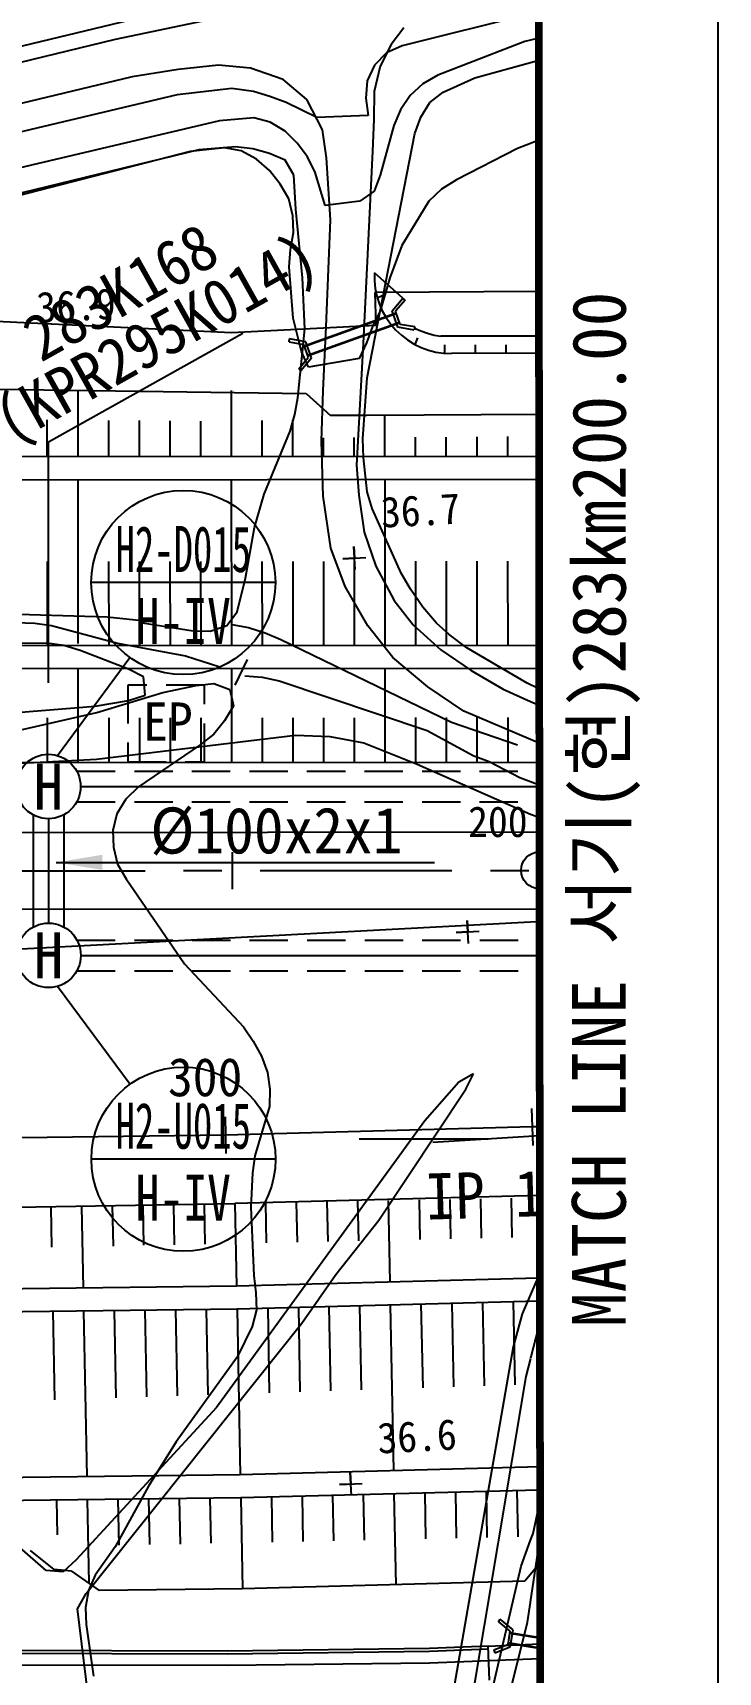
# Model space of a CAD drawing. Header units: millimetres. Extents: x 13158 to 13954, y 1103 to 1807.
# Drawn here: x 13909.2 to 13953.9, y 1423.8 to 1530.6 of the extents above; entities that cross this region are included whole.
import ezdxf
from ezdxf.enums import TextEntityAlignment as Align
from ezdxf.xclip import XClip

# ---------------------------------------------------------------- set-up
doc = ezdxf.new("R2010")
doc.units = ezdxf.units.MM
doc.header["$LTSCALE"] = 10
doc.header["$MEASUREMENT"] = 0
doc.header["$XCLIPFRAME"] = 2
for name, pattern in [('A-CENTR01', [2, 1.25, -0.25, 0.25, -0.25]), ('CENTER', [2, 1.25, -0.25, 0.25, -0.25]), ('DASHED2', [0.375, 0.25, -0.125]), ('HIDDEN', [0.375, 0.25, -0.125])]:
    doc.linetypes.add(name, pattern=pattern)
for name, color, linetype in [('TN-CABL', 4, 'Continuous'), ('TN-MACL', 6, 'A-CENTR01'), ('TN-MANH', 4, 'Continuous'), ('TT-COMM-SYMB', 3, 'Continuous'), ('TZ-BASE', 253, 'Continuous'), ('TZ-CABL', 4, 'Continuous'), ('TZ-MACT', 6, 'Continuous')]:
    doc.layers.add(name, color=color, linetype=linetype)
doc.layers.add('TX-PAPR', color=2, linetype='Continuous', plot=False)
doc.styles.add('GR', font='GulimChe.ttf')
doc.styles.get("Standard").update_dxf_attribs({"font": 'GulimChe.ttf'})
doc.linetypes.add('ZIGZAG', pattern='A,0.0001,-0.2,[131,ltypeshp.shx,S=0.2,R=0,X=-0.2,Y=0],-0.4,[131,ltypeshp.shx,S=0.2,R=180,X=0.2,Y=0],-0.2', length=0.8001)
doc.dimstyles.get("Standard").update_dxf_attribs({"dimtxt": 0.18, "dimasz": 0.18, "dimexe": 0.18, "dimexo": 0.0625, "dimgap": 0.09, "dimtad": 0, "dimtih": 1, "dimtoh": 1, "dimdec": 4, "dimzin": 0, "dimdsep": 46, "dimtxsty": 'Standard', "dimcen": 0.09, "dimadec": 0, "dimazin": 0, "dimtfac": 1, "dimtdec": 4, "dimtofl": 0, "dimtmove": 0, "dimatfit": 3, "dimfxl": 0, "dimtolj": 1, "dimtzin": 0, "dimarcsym": 0})

# ---------------------------------------------------------------- blocks, each defined once
blk = doc.blocks.new('JD-DGDHG')
at = {"layer": 'TZ-BASE'}
for p, q in [((570.32, 31.16, 39), (699.42, 62.33, 39)), ((672.38, 54.78, 35.64), (681.4, 56.67, 35.64)), ((699.42, 56.42, 39), (691.06, 54.33, 39)), ((594.18, 35.73, 35.64), (672.38, 54.78, 35.64)), ((691.17, 55.5, 36.71), (690.34, 54.43, 36.71)), ((699.05, 54.62, 38), (693.37, 52.43, 38)), ((699.42, 54.71, 38), (699.05, 54.62, 38)), ((699.95, 54.84, 38), (699.42, 54.71, 38)), ((690.04, 53.87, 39), (689.24, 53.07, 39)), ((690.34, 54.43, 36.71), (689.62, 53, 36.71)), ((691.06, 54.33, 39), (690.04, 53.87, 39)), ((676.45, 52.79, 37.91), (673.46, 52.31, 37.91)), ((679.09, 53.08, 37.91), (676.45, 52.79, 37.91)), ((681.16, 52.89, 37.91), (679.09, 53.08, 37.91)), ((683.3, 52.15, 37.91), (681.16, 52.89, 37.91)), ((689.24, 53.07, 39), (688.78, 52.05, 39)), ((689.62, 53, 36.71), (689.23, 51.36, 36.71)), ((693.37, 52.43, 38), (692.4, 51.86, 38)), ((695.78, 52.24, 37), (699.42, 53.25, 37)), ((699.42, 53.25, 37), (699.95, 53.4, 37)), ((673.46, 52.31, 37.91), (594.03, 33.29, 37.91)), ((679.96, 51.55, 39), (676.4, 51.15, 39)), ((681.36, 51.35, 39), (679.96, 51.55, 39)), ((682.44, 51.04, 39), (681.36, 51.35, 39)), ((684.83, 50.85, 37.91), (683.3, 52.15, 37.91)), ((688.78, 52.05, 39), (688.69, 50.92, 39)), ((689.23, 51.36, 36.71), (689.2, 49.53, 36.71)), ((692.4, 51.86, 38), (691.57, 51.09, 38)), ((692.85, 50.65, 37), (693.73, 51.32, 37)), ((693.73, 51.32, 37), (695.78, 52.24, 37)), ((676.4, 51.15, 39), (513.47, 12.28, 39)), ((683.49, 50.65, 39), (682.44, 51.04, 39)), ((685.5, 49.67, 39), (683.49, 50.65, 39)), ((685.86, 48.86, 37.91), (684.83, 50.85, 37.91)), ((688.69, 50.92, 39), (688.83, 49.79, 39)), ((691.57, 51.09, 38), (690.94, 50.16, 38)), ((692.26, 49.69, 37), (692.85, 50.65, 37)), ((679.14, 49.44, 38), (513.68, 10.57, 38)), ((681.38, 49.65, 38), (679.14, 49.44, 38)), ((682.46, 49.37, 38), (681.38, 49.65, 38)), ((683.42, 48.78, 38), (682.46, 49.37, 38)), ((688.83, 49.79, 39), (685.5, 49.67, 39)), ((689.2, 49.53, 36.71), (689.12, 47.48, 36.71)), ((690.51, 49.14, 38), (689.61, 45.91, 38)), ((690.94, 50.16, 38), (690.51, 49.14, 38)), ((691.87, 48.63, 37), (692.26, 49.69, 37)), ((684.22, 47.99, 38), (683.42, 48.78, 38)), ((686.12, 47.03, 37.91), (685.86, 48.86, 37.91)), ((688.78, 32.71, 37), (691.87, 48.63, 37)), ((699.96, 48.19, 37), (699.42, 47.98, 37)), ((677.8, 47.57, 37), (598.85, 28.31, 37)), ((677.23, 47.46, 37), (664.23, 44.11, 37)), ((679.47, 47.7, 37), (677.23, 47.46, 37)), ((680.2, 47.75, 37), (677.8, 47.57, 37)), ((680.57, 47.5, 37), (679.47, 47.7, 37)), ((681.33, 47.63, 37), (680.2, 47.75, 37)), ((681.57, 46.96, 37), (680.57, 47.5, 37)), ((682.41, 47.32, 37), (681.33, 47.63, 37)), ((683.43, 46.89, 37), (682.41, 47.32, 37)), ((684.89, 47.11, 38), (684.22, 47.99, 38)), ((685.39, 46.09, 38), (684.89, 47.11, 38)), ((686.39, 43.01, 37.91), (686.12, 47.03, 37.91)), ((689.12, 47.48, 36.71), (688.51, 34.95, 36.71)), ((698.57, 47.65, 37), (694.59, 45.6, 37)), ((699.42, 47.98, 37), (698.57, 47.65, 37)), ((682.4, 46.21, 37), (681.57, 46.96, 37)), ((683.1, 45.33, 37), (682.4, 46.21, 37)), ((683.99, 45.91, 37), (683.43, 46.89, 37)), ((686.03, 43.94, 38), (685.39, 46.09, 38)), ((683.67, 44.36, 37), (683.1, 45.33, 37)), ((684.12, 43.7, 37), (683.99, 45.91, 37)), ((689.61, 45.91, 38), (689.22, 44.86, 38)), ((693.62, 44.99, 37), (692.79, 44.22, 37)), ((694.59, 45.6, 37), (693.62, 44.99, 37)), ((683.92, 43.27, 37), (683.67, 44.36, 37)), ((688.29, 44.22, 38), (686.03, 43.94, 38)), ((689.22, 44.86, 38), (688.29, 44.22, 38)), ((692.79, 44.22, 37), (691.03, 41.33, 37)), ((683.98, 42.17, 37), (683.92, 43.27, 37)), ((684.56, 39.22, 37), (684.12, 43.7, 37)), ((686.1, 36.03, 37.91), (686.39, 43.01, 37.91)), ((683.78, 41.06, 37), (683.98, 42.17, 37)), ((683.7, 39.94, 37), (683.78, 41.06, 37)), ((691.03, 41.33, 37), (690.25, 39.23, 37)), ((683.96, 36.59, 37), (683.7, 39.94, 37)), ((691.09, 37.9), (689.25, 39.54)), ((684.71, 35.89, 37), (684.56, 39.22, 37)), ((690.25, 39.23, 37), (689.62, 37.07, 37)), ((689.43, 37.92), (689.74, 38.08)), ((690.4, 37.08), (691.09, 37.9)), ((691.24, 37.77), (690.62, 37.04)), ((691.24, 37.77), (691.09, 37.9)), ((684.49, 34.43, 37), (683.96, 36.59, 37)), ((684.66, 34.79), (690.66, 36.94)), ((689.62, 37.07, 37), (689.12, 36.04, 37)), ((690.78, 36.01), (690.4, 37.08)), ((690.93, 36.19), (690.62, 37.04)), ((683.68, 35.05), (683.71, 35.25)), ((684.77, 35.06), (683.71, 35.25)), ((684.26, 31.41, 37), (684.71, 35.89, 37)), ((684.89, 34.13), (690.89, 36.28)), ((685.91, 31.88, 37.91), (686.1, 36.03, 37.91)), ((689.12, 36.04, 37), (688.73, 34.99, 37)), ((691.84, 35.82), (690.78, 36.01)), ((691.87, 36.02), (690.93, 36.19)), ((691.87, 36.02), (691.84, 35.82)), ((691.9, 34.87), (692.08, 35.32)), ((699.94, 35.42), (693.58, 35.41)), ((699.83, 34.32), (699.84, 35.42)), ((699.97, 35.42), (699.95, 35.42)), ((683.68, 35.05), (684.62, 34.88)), ((684.95, 33.41, 37), (684.49, 34.43, 37)), ((684.62, 34.88), (684.93, 34.04)), ((685.15, 34), (684.77, 35.06)), ((688.51, 34.95, 36.71), (688.07, 27.01, 36.71)), ((688.73, 34.99, 37), (688.26, 33.97, 37)), ((693.83, 34.36), (693.83, 34.85)), ((699.94, 34.32), (694.27, 34.29)), ((695.83, 34.34), (695.83, 34.86)), ((697.83, 34.33), (697.83, 34.86)), ((699.97, 34.32), (699.95, 34.32)), ((684.31, 33.3), (684.93, 34.04)), ((684.31, 33.3), (684.46, 33.18)), ((684.46, 33.18), (685.15, 34)), ((688.26, 33.97, 37), (684.95, 33.41, 37)), ((688.49, 28.74, 37), (688.78, 32.71, 37)), ((663.1, 31.99), (684.8, 31.68)), ((669.93, 27.57), (669.93, 31.89)), ((679.93, 27.58), (679.93, 31.89)), ((684.06, 30.31, 37), (684.26, 31.41, 37)), ((684.8, 31.68), (686.38, 30.25)), ((685.8, 28.59, 37.91), (685.91, 31.88, 37.91)), ((667.93, 27.57), (667.93, 29.96)), ((671.93, 27.57), (671.93, 29.93)), ((673.93, 27.58), (673.93, 29.92)), ((681.93, 27.58), (681.93, 29.92)), ((683.75, 29.23, 37), (684.06, 30.31, 37)), ((683.93, 27.58), (683.93, 29.97)), ((688.75, 30.26), (686.38, 30.25)), ((699.94, 30.32), (688.75, 30.26)), ((689.93, 27.59), (689.93, 30.27)), ((699.93, 27.6), (699.93, 30.32)), ((699.97, 30.32), (699.95, 30.32)), ((675.93, 27.58), (675.93, 29.9)), ((677.93, 27.58), (677.93, 29.88)), ((682.06, 25.12, 37), (683.75, 29.23, 37)), ((691.93, 27.59), (691.93, 28.84)), ((693.93, 27.59), (693.93, 28.85)), ((695.93, 27.6), (695.93, 28.87)), ((697.93, 27.6), (697.93, 28.88)), ((685.9, 25, 37.91), (685.8, 28.59, 37.91)), ((685.93, 27.59), (685.93, 28.8)), ((687.93, 27.59), (687.93, 28.82)), ((688.53, 27.52, 37), (688.49, 28.74, 37)), ((663.1, 27.57), (699.93, 27.6)), ((688.07, 27.01, 36.71), (688.24, 25.06, 36.71)), ((688.77, 25.28, 37), (688.53, 27.52, 37)), ((699.93, 27.6), (699.94, 27.6)), ((699.95, 27.6), (699.97, 27.6)), ((663.1, 26.07), (699.94, 26.1)), ((669.95, 15.4), (669.94, 26.07)), ((679.95, 15.28), (679.94, 26.08)), ((689.95, 15.29), (689.94, 26.09)), ((699.94, 26.1), (699.98, 26.1)), ((699.94, 26.1), (699.94, 26.1)), ((699.95, 15.43), (699.94, 26.1)), ((681.43, 22.96, 37), (682.06, 25.12, 37)), ((686.4, 21.6, 37.91), (685.9, 25, 37.91)), ((688.24, 25.06, 36.71), (688.57, 22.65, 36.71)), ((689.09, 24.2, 37), (688.77, 25.28, 37)), ((690.98, 19.98, 37), (689.09, 24.2, 37)), ((680.84, 19.65, 37), (681.43, 22.96, 37)), ((688.57, 22.65, 36.71), (689.33, 20.44, 36.71)), ((687.34, 19.12, 37.91), (686.4, 21.6, 37.91)), ((687.98, 20.21, 36.67), (687.9, 21.71, 36.67)), ((687.9, 21.71, 36.67), (687.94, 20.96, 36.67)), ((667.95, 15.27), (667.94, 20.74)), ((671.95, 15.27), (671.94, 20.74)), ((673.95, 15.28), (673.94, 20.74)), ((675.95, 15.28), (675.94, 20.74)), ((677.95, 15.28), (677.94, 20.74)), ((681.95, 15.28), (681.94, 20.75)), ((683.95, 15.28), (683.94, 20.75)), ((685.95, 15.29), (685.94, 20.75)), ((687.19, 20.92, 36.67), (688.69, 21, 36.67)), ((687.94, 20.96, 36.67), (687.19, 20.92, 36.67)), ((687.95, 15.29), (687.94, 20.75)), ((689.33, 20.44, 36.71), (690.53, 18.21, 36.71)), ((691.95, 15.29), (691.94, 20.76)), ((693.95, 15.29), (693.94, 20.76)), ((695.95, 15.3), (695.94, 20.76)), ((697.95, 15.3), (697.94, 20.76)), ((680.29, 17.47, 37), (680.84, 19.65, 37)), ((691.6, 18.94, 37), (690.98, 19.98, 37)), ((626.33, 18.54, 37), (671.82, 17.13, 37)), ((688.81, 16.55, 37.91), (687.34, 19.12, 37.91)), ((690.53, 18.21, 36.71), (691.77, 16.62, 36.71)), ((692.41, 17.77, 37), (691.6, 18.94, 37)), ((671.82, 17.13, 37), (674.08, 16.89, 37)), ((679.62, 16.57, 37), (680.29, 17.47, 37)), ((693.28, 16.73, 37), (692.41, 17.77, 37)), ((663.75, 16.84, 36), (667.11, 16.73, 36)), ((667.11, 16.73, 36), (668.21, 16.57, 36)), ((668.21, 16.57, 36), (672.51, 15.43, 36)), ((674.08, 16.89, 37), (674.13, 16.74, 37)), ((674.13, 16.74, 37), (677.43, 16.22, 37)), ((677.43, 16.22, 37), (678.55, 16.21, 37)), ((678.55, 16.21, 37), (679.62, 16.57, 37)), ((679.95, 16.64, 37), (681.05, 16.44, 37)), ((681.05, 16.44, 37), (682.13, 16.1, 37)), ((682.13, 16.1, 37), (683.15, 15.66, 37)), ((690.44, 14.48, 37.91), (688.81, 16.55, 37.91)), ((691.77, 16.62, 36.71), (693.57, 14.98, 36.71)), ((694.12, 15.98, 37), (693.28, 16.73, 37)), ((667.9, 15.42, 37), (649.97, 15.29, 37)), ((663.11, 15.27), (699.95, 15.3)), ((669, 15.26, 37), (667.9, 15.42, 37)), ((670.08, 14.94, 37), (669, 15.26, 37)), ((672.51, 15.43, 36), (676.93, 14.6, 36)), ((683.15, 15.66, 37), (694.26, 10.27, 37)), ((693.57, 14.98, 36.71), (695.56, 13.63, 36.71)), ((695.26, 15.11, 37), (694.12, 15.98, 37)), ((699.19, 12.81, 37), (695.26, 15.11, 37)), ((699.95, 15.3), (699.98, 15.3)), ((673.21, 13.73, 37), (670.08, 14.94, 37)), ((676.93, 14.6, 36), (679.1, 13.9, 36)), ((680.17, 12.69, 36.91), (680.97, 14.35, 36.91)), ((692.72, 12.57, 37.91), (690.44, 14.48, 37.91)), ((663.11, 13.77), (699.95, 13.8)), ((669.95, 7.64), (669.95, 13.77)), ((674.2, 13.22, 37), (673.21, 13.73, 37)), ((674.31, 12.04, 37), (674.2, 13.22, 37)), ((679.95, 7.65), (679.95, 13.78)), ((680.81, 13.29, 36), (681.93, 13.21, 36)), ((681.93, 13.21, 36), (683.04, 12.97, 36)), ((683.04, 12.97, 36), (692.69, 9.74, 36)), ((689.95, 7.66), (689.95, 13.79)), ((695.56, 13.63, 36.71), (697.64, 12.43, 36.71)), ((699.95, 13.8), (699.99, 13.8)), ((699.95, 7.67), (699.95, 13.8)), ((671.16, 10.9, 37), (675.46, 12.21, 37)), ((673.23, 11.69, 37), (674.31, 12.04, 37)), ((675.46, 12.21, 37), (677.63, 12.66, 37)), ((677.63, 12.66, 37), (678.77, 12.8, 37)), ((678.77, 12.8, 37), (679.82, 12.41, 37)), ((679.82, 12.41, 37), (680.06, 11.33, 37)), ((695.07, 11, 37.91), (692.72, 12.57, 37.91)), ((697.64, 12.43, 36.71), (699.42, 11.63, 36.71)), ((699.42, 12.7, 37), (699.19, 12.81, 37)), ((699.99, 12.45, 37), (699.42, 12.7, 37)), ((638.59, 8.68, 37), (671.05, 11.31, 37)), ((664.66, 9.43, 37), (671.16, 10.9, 37)), ((671.05, 11.31, 37), (673.23, 11.69, 37)), ((680.06, 11.33, 37), (679.48, 10.37, 37)), ((699.42, 9.15, 37.91), (695.07, 11, 37.91)), ((699.42, 11.63, 36.71), (699.99, 11.37, 36.71)), ((667.95, 7.64), (667.95, 10.55)), ((671.95, 7.64), (671.95, 10.55)), ((673.95, 7.65), (673.95, 10.55)), ((675.95, 7.65), (675.95, 10.55)), ((677.95, 7.65), (677.95, 10.55)), ((679.48, 10.37, 37), (678.77, 9.5, 37)), ((681.95, 7.65), (681.95, 10.56)), ((683.95, 7.65), (683.95, 10.56)), ((685.95, 7.66), (685.95, 10.56)), ((687.95, 7.66), (687.95, 10.56)), ((691.95, 7.66), (691.95, 10.57)), ((692.69, 9.74, 36), (695.68, 8.1, 36)), ((693.95, 7.66), (693.95, 10.57)), ((694.26, 10.27, 37), (698.57, 8.79, 37)), ((695.95, 7.67), (695.95, 10.57)), ((697.95, 7.67), (697.95, 10.57)), ((671.14, 7.86, 37), (684.11, 9.43, 37)), ((677.89, 8.8, 37), (673.88, 6.07, 37)), ((678.77, 9.5, 37), (677.89, 8.8, 37)), ((684.11, 9.43, 37), (686.35, 9.33, 37)), ((686.35, 9.33, 37), (688.55, 8.93, 37)), ((688.55, 8.93, 37), (692.03, 7.54, 37)), ((699.99, 8.9, 37.91), (699.42, 9.15, 37.91)), ((655.49, 7.63), (699.95, 7.67)), ((659.28, 7.25, 37), (671.14, 7.86, 37)), ((692.03, 7.54, 37), (699.42, 4.28, 37)), ((695.68, 8.1, 36), (696.73, 7.71, 36)), ((696.73, 7.71, 36), (698.72, 6.66, 36)), ((699.95, 7.67), (699.99, 7.67)), ((698.72, 6.66, 36), (699.42, 6.4, 36)), ((673.88, 6.07, 37), (673.05, 5.26, 37)), ((699.42, 6.4, 36), (699.99, 6.18, 36)), ((672.46, 4.3, 37), (672.19, 3.22, 37)), ((673.05, 5.26, 37), (672.46, 4.3, 37)), ((699.42, 4.28, 37), (699.54, 4.23, 37)), ((672.19, 3.22, 37), (672.25, 2.12, 37)), ((699.54, 4.23, 37), (699.99, 4.07, 37)), ((499.97, 2.94), (699.96, 3.12)), ((699.96, 3.12), (700, 3.12)), ((672.25, 2.12, 37), (672.5, 1.03, 37)), ((680, -0.6), (680, 1.8)), ((672.5, 1.03, 37), (673.06, 0.06, 37)), ((673.06, 0.06, 37), (676.87, -5.48, 37)), ((499.97, -2.06), (700, -1.88)), ((699.42, -2.76), (457.92, -15.59)), ((695.37, -4.14, 36.89), (695.29, -2.64, 36.89)), ((695.29, -2.64, 36.89), (695.33, -3.39, 36.89)), ((700, -2.73), (699.42, -2.76)), ((694.58, -3.43, 36.89), (696.08, -3.35, 36.89)), ((695.33, -3.39, 36.89), (694.58, -3.43, 36.89)), ((676.87, -5.48, 37), (680.72, -9.58, 37)), ((680.72, -9.58, 37), (681.35, -10.5, 37)), ((681.35, -10.5, 37), (681.88, -11.48, 37)), ((681.88, -11.48, 37), (682.27, -12.54, 37)), ((682.27, -12.54, 37), (682.44, -13.64, 37)), ((695.71, -12.64, 37), (694.74, -13.17, 37)), ((695.2, -13.63, 37), (695.71, -12.64, 37)), ((682.44, -13.64, 37), (682.4, -14.76, 37)), ((689.53, -22.17, 37), (695.2, -13.63, 37)), ((694.74, -13.17, 37), (692.52, -15.71, 37)), ((682.4, -14.76, 37), (681.46, -17.99, 37)), ((699.49, -14.9), (699.57, -17.3)), ((692.52, -15.71, 37), (678.95, -34.37, 37)), ((679.51, -15.43), (679.56, -17.83)), ((679.54, -16.63), (663.34, -16.85)), ((699.53, -16.1), (679.54, -16.63)), ((696.65, -16.89), (688.25, -16.89)), ((700.01, -16.68), (693.06, -17.11)), ((700.01, -16.08), (699.53, -16.1)), ((681.46, -17.99, 37), (681.3, -19.09, 37)), ((681.3, -19.09, 37), (681.2, -21.33, 37)), ((663.14, -21.36), (680.15, -21.09)), ((668.15, -21.32), (668.21, -23.94)), ((670.15, -21.28), (670.26, -26.59)), ((672.15, -21.24), (672.21, -23.86)), ((674.15, -21.21), (674.2, -23.81)), ((676.15, -21.17), (676.2, -23.77)), ((678.15, -21.13), (678.2, -23.73)), ((700.02, -20.57), (680.15, -21.09)), ((680.15, -21.09), (680.26, -26.46)), ((681.2, -21.33, 37), (681.38, -25.77, 37)), ((682.15, -21.05), (682.2, -23.64)), ((684.15, -21.01), (684.2, -23.6)), ((686.15, -20.97), (686.2, -23.55)), ((688.15, -20.93), (688.2, -23.51)), ((690.15, -20.89), (690.25, -26.2)), ((692.15, -20.85), (692.2, -23.42)), ((694.15, -20.82), (694.2, -23.38)), ((696.15, -20.78), (696.2, -23.34)), ((698.15, -20.74), (698.2, -23.29)), ((686.73, -25.71, 37), (689.53, -22.17, 37)), ((680.26, -26.46), (662.45, -26.69)), ((699.94, -25.94), (680.26, -26.46)), ((681.38, -25.77, 37), (681.52, -26.9, 37)), ((684.52, -28.89, 37), (686.73, -25.71, 37)), ((699.77, -26.22, 37), (699.42, -27.02, 37)), ((700.02, -25.81, 37), (699.77, -26.22, 37)), ((700.02, -25.94), (699.94, -25.94)), ((699.94, -27.44), (680.29, -27.96)), ((681.52, -26.9, 37), (681.55, -28.01, 37)), ((688.28, -27.75), (688.39, -33.22)), ((690.28, -27.7), (690.49, -38.49)), ((692.28, -27.64), (692.39, -33.09)), ((694.28, -27.59), (694.39, -33.03)), ((696.28, -27.54), (696.39, -32.96)), ((698.28, -27.49), (698.39, -32.9)), ((699.42, -27.02, 37), (698.87, -28.27, 37)), ((700.02, -27.44), (699.94, -27.44)), ((680.29, -27.96), (662.47, -28.19)), ((668.29, -28.11), (668.4, -33.87)), ((670.29, -28.09), (670.5, -38.88)), ((672.29, -28.06), (672.4, -33.74)), ((674.29, -28.03), (674.4, -33.68)), ((676.29, -28.01), (676.4, -33.61)), ((678.29, -27.98), (678.4, -33.55)), ((680.29, -27.96), (680.5, -38.76)), ((681.55, -28.01, 37), (681.27, -29.09, 37)), ((682.29, -27.9), (682.39, -33.42)), ((684.29, -27.85), (684.39, -33.35)), ((686.28, -27.8), (686.39, -33.29)), ((698.87, -28.27, 37), (698.28, -30.42, 37)), ((670.45, -46.49, 37), (684.52, -28.89, 37)), ((681.27, -29.09, 37), (680.29, -31.1, 37)), ((699.94, -29.14, 36), (699.42, -31.17, 36)), ((700.02, -28.92, 36), (699.94, -29.14, 36)), ((698.28, -30.42, 37), (693.48, -58.11, 37)), ((680.29, -31.1, 37), (676.33, -36.61, 37)), ((699.42, -31.18, 36), (699.11, -32.36, 36)), ((699.11, -32.36, 36), (694.74, -58.4, 36)), ((678.95, -34.37, 37), (669.81, -44.31, 37)), ((676.33, -36.61, 37), (674.53, -39.5, 37)), ((700.03, -38.24), (680.5, -38.76)), ((680.5, -38.76), (662.61, -38.99)), ((674.53, -39.5, 37), (672.35, -43.45, 37)), ((686.96, -39.4, 36.65), (688.45, -39.32, 36.65)), ((687.71, -39.36, 36.65), (686.96, -39.4, 36.65)), ((687.75, -40.11, 36.65), (687.67, -38.61, 36.65)), ((687.67, -38.61, 36.65), (687.71, -39.36, 36.65)), ((680.53, -40.26), (662.63, -40.48)), ((667.85, -44.99, 37), (662.73, -40.53, 37)), ((668.53, -40.41), (668.57, -42.68)), ((670.53, -40.38), (670.63, -45.83)), ((672.53, -40.36), (672.59, -43.35)), ((674.53, -40.33), (674.58, -43.31)), ((676.53, -40.31), (676.58, -43.27)), ((678.53, -40.28), (678.58, -43.22)), ((699.94, -39.75), (680.53, -40.26)), ((680.53, -40.26), (680.64, -46.18)), ((682.53, -40.2), (682.58, -43.14)), ((684.53, -40.15), (684.58, -43.1)), ((686.52, -40.1), (686.58, -43.06)), ((688.52, -40.05), (688.58, -43.02)), ((690.52, -39.99), (690.64, -45.92)), ((692.52, -39.94), (692.58, -42.93)), ((694.52, -39.89), (694.58, -42.89)), ((696.52, -39.84), (696.58, -42.85)), ((698.52, -39.78), (698.58, -42.81)), ((699.58, -42.58, 37), (700.03, -40.55, 37)), ((699.42, -43.02, 37), (699.58, -42.58, 37)), ((668.38, -44.94), (666.83, -43.69)), ((672.35, -43.45, 37), (671.05, -45.29, 37)), ((698.81, -44.71, 37), (699.42, -43.02, 37)), ((699.42, -47.06, 37.91), (700.04, -42.81, 37.91)), ((669.81, -44.31, 37), (668.97, -45.08, 37)), ((695.12, -60.55, 37), (698.81, -44.71, 37)), ((700.04, -44.5), (699.05, -45.7)), ((668.97, -45.08, 37), (667.85, -44.99, 37)), ((669.5, -45.03), (668.38, -44.94)), ((669.5, -45.03), (671.31, -46.3)), ((671.05, -45.29, 37), (670.62, -46.3, 37)), ((699.05, -45.7), (680.64, -46.18)), ((669.9, -47.49, 37), (670.45, -46.49, 37)), ((670.62, -46.3, 37), (670.42, -47.41, 37)), ((680.64, -46.18), (671.31, -46.3)), ((670.6, -53.17, 37), (669.9, -47.49, 37)), ((670.42, -47.41, 37), (670.45, -48.52, 37)), ((699.23, -48.37, 37.91), (699.42, -47.07, 37.91)), ((670.45, -48.52, 37), (670.94, -51.87, 37)), ((695.69, -62.45, 37.91), (699.23, -48.37, 37.91)), ((697.32, -48.33), (697.45, -48.17)), ((697.32, -48.33), (698.07, -48.94)), ((698.28, -48.85), (697.45, -48.17)), ((698.07, -48.94), (697.93, -49.82)), ((698.04, -49.08), (699.94, -49.39)), ((698.05, -49.03), (699.94, -49.34)), ((698.1, -49.97), (698.28, -48.85)), ((679.64, -50.24, -2.25), (659.82, -50.19, -2.25)), ((692.83, -50.08, -2.25), (679.64, -50.24, -2.25)), ((696.65, -49.93, -2.25), (692.83, -50.08, -2.25)), ((696.66, -50.13, -2.25), (692.84, -50.28, -2.25)), ((696.65, -49.93, -2.25), (700.02, -49.78, -2.25)), ((696.74, -52.13, -2.25), (696.65, -49.93, -2.25)), ((697.03, -50.17), (697.93, -49.82)), ((697.03, -50.17), (697.1, -50.35)), ((697.1, -50.35), (698.1, -49.97)), ((697.94, -49.72), (699.94, -50.05)), ((697.95, -49.68), (699.94, -50)), ((679.65, -51.19, -2.25), (659.71, -51.15, -2.25)), ((679.64, -50.44, -2.25), (659.8, -50.4, -2.25)), ((692.84, -50.28, -2.25), (679.64, -50.44, -2.25)), ((692.85, -51.03, -2.25), (679.65, -51.19, -2.25)), ((700.02, -50.75, -2.25), (692.85, -51.03, -2.25))]:
    blk.add_line(p, q, dxfattribs=at)
at = {"layer": 'TZ-BASE', "ltscale": 10}
for p, q in [((699.94, 38.32), (689.28, 38.26)), ((689.28, 38.26), (689.34, 36.13)), ((699.96, 38.32), (699.95, 38.32)), ((659.94, 36.63), (679.94, 35.65)), ((679.94, 35.65), (689.34, 36.13))]:
    blk.add_line(p, q, dxfattribs=at)
at = {"layer": 'TZ-BASE', "linetype": 'DASHED2', "ltscale": 3}
for p, q in [((684.67, 34.74), (690.67, 36.9)), ((684.88, 34.18), (690.88, 36.33))]:
    blk.add_line(p, q, dxfattribs=at)
at = {"layer": 'TZ-BASE', "linetype": 'CENTER'}
blk.add_lwpolyline([(0, 0), (101.2, 0.09), (301.2, 0.27), (501.8, 0.44), (700, 0.62)], dxfattribs=at)
at = {"layer": 'TZ-BASE'}
blk.add_circle((700, 0.62), 1.2, dxfattribs=at)
for centre, start, end in [((694.24, 39.29), 177.1625, 270.2832), ((694.18, 40.38), 242.332, 263.105)]:
    blk.add_arc(centre, 5, start, end, dxfattribs=at)
for s, height, rotation, p in [('36.9', 2, 3.0398, (667.27, 36.29, 37.12)), ('36.7', 2, 3.0398, (689.72, 22.94, 37.12)), ('200', 2, 0.0505, (695.35, 2.79)), ('300', 2.5, 0.0518, (675.79, -14.1)), ('IP 1', 3, 1.7707, (692.61, -22.14)), ('36.6', 2, 3.0398, (689.49, -37.38, 37.12))]:
    blk.add_text(s, height=height, rotation=rotation, dxfattribs=at).set_placement(p)
blk = doc.blocks.new('JD-DFHD6DFH8')
at = {"layer": 'TZ-BASE'}
for p, q in [((682.72, 94.37), (670.72, 94.37)), ((668.52, 83.1), (673.24, 89.48)), ((668.53, 68.07), (673.25, 61.69)), ((682.73, 56.8), (670.73, 56.8))]:
    blk.add_line(p, q, dxfattribs=at)
at = {"layer": 'TZ-BASE', "flags": 128}
blk.add_lwpolyline([(667.94, 87.84), (667.94, 103.54), (680.6, 110.62)], dxfattribs=at)
at = {"layer": 'TZ-BASE'}
for centre in [(676.72, 94.37), (676.73, 56.8)]:
    blk.add_circle(centre, 6, dxfattribs=at)
at = {"layer": 'TZ-BASE', "style": 'GR'}
for s, p in [('283K168', (667.43, 108.68)), ('(KPR295K014)', (665.49, 103.32))]:
    blk.add_text(s, height=3, rotation=29.2387, dxfattribs=at).set_placement(p)
for s, width, p in [('H2-D015', 0.65, (676.72, 96.53)), ('H-IV', 0.8, (676.72, 91.87)), ('H2-U015', 0.65, (676.72, 58.96)), ('H-IV', 0.8, (676.72, 54.3))]:
    blk.add_text(s, height=3, rotation=0, dxfattribs=dict(at, width=width)).set_placement(p, align=Align.MIDDLE)
at = {"layer": 'TZ-BASE'}
blk.add_text('Ø100x2x1', height=3, rotation=0.0518, dxfattribs=at).set_placement((682.79, 78.22), align=Align.MIDDLE)
blk.add_leader([(668.44, 76.14), (693.09, 76.14)], dimstyle='Standard', override={"dimtxt": 3, "dimasz": 3, "dimexe": 2, "dimexo": 3, "dimgap": 1, "dimtad": 0, "dimtih": 0, "dimcen": 1, "dimaunit": 1, "dimadec": 8, "dimtix": 1, "dimtofl": 1, "dimtmove": 2, "dimtvp": 2}, dxfattribs=at)

msp = doc.modelspace()

# ---------------------------------------------------------------- linework, layer by layer
at = {"layer": 'TN-CABL', "linetype": 'ZIGZAG', "ltscale": 0.5}
for points in [[(13912.34, 1481.49), (13942.23, 1481.49)], [(13912.35, 1470.49), (13942.24, 1470.49)]]:
    msp.add_lwpolyline(points, dxfattribs=at)
at = {"layer": 'TN-MACL', "const_width": 0.5}
msp.add_lwpolyline([(13942.31, 1401.02), (13942.17, 1551.02)], dxfattribs=at)
at = {"layer": 'TN-MANH'}
for centre in [(13910.24, 1481.49), (13910.25, 1470.49)]:
    msp.add_circle(centre, 2.1, dxfattribs=at)
at = {"layer": 'TX-PAPR'}
msp.add_lwpolyline([(13157.89, 1103.05), (13953.89, 1103.05), (13953.89, 1619.05), (13157.89, 1619.05)], close=True, dxfattribs=at)
msp.add_lwpolyline([(13242.17, 1550.41), (13242.31, 1400.41), (13942.31, 1401.02), (13942.17, 1551.02), (13242.17, 1550.41)], dxfattribs=at)
at = {"layer": 'TZ-CABL', "linetype": 'HIDDEN'}
msp.add_lwpolyline([(13920.41, 1488.1), (13915.41, 1488.1), (13915.41, 1483.1), (13920.41, 1483.1)], close=True, dxfattribs=at)
for points in [[(13912.09, 1482.49), (13942.23, 1482.49)], [(13912.34, 1481.49), (13942.23, 1481.49)], [(13912.09, 1480.49), (13942.23, 1480.49)], [(13912.1, 1471.49), (13942.24, 1471.49)], [(13912.35, 1470.49), (13942.24, 1470.49)], [(13912.1, 1469.49), (13942.24, 1469.49)]]:
    msp.add_lwpolyline(points, dxfattribs=at)
at = {"layer": 'TZ-CABL'}
for points in [[(13909.24, 1479.64), (13909.25, 1472.34)], [(13911.24, 1479.65), (13911.25, 1472.34)]]:
    msp.add_lwpolyline(points, dxfattribs=at)
at = {"layer": 'TZ-CABL', "linetype": 'ZIGZAG', "ltscale": 0.5}
msp.add_lwpolyline([(13910.25, 1479.39), (13910.25, 1472.59)], dxfattribs=at)

# ---------------------------------------------------------------- block references
at = {"layer": 'TZ-BASE'}
ref = msp.add_blockref('JD-DGDHG', (13242.24, 1475.41), dxfattribs=at)
XClip(ref).set_block_clipping_path([(-0.0683160481, 74.9999689185), (0.0639064394, -74.9999728055), (700.0636344835, -74.3829345312), (699.9314119962, 75.6170071928)])
msp.add_blockref('JD-DFHD6DFH8', (13242.31, 1400.41), dxfattribs=at)

# ---------------------------------------------------------------- texts
at = {"layer": 'TN-MANH', "linetype": 'ByBlock'}
for p in [(13910.24, 1481.49), (13910.25, 1470.49)]:
    msp.add_text('H', height=3, rotation=0, dxfattribs=at).set_placement(p, align=Align.MIDDLE)
at = {"layer": 'TT-COMM-SYMB'}
msp.add_text('EP', height=2.5, dxfattribs=at).set_placement((13918.03, 1485.72), align=Align.MIDDLE)
at = {"layer": 'TZ-MACT'}
msp.add_text('MATCH LINE 서기(현)283km200.00', height=3.5, rotation=89.9978, dxfattribs=at).set_placement((13946.11, 1480), align=Align.MIDDLE_CENTER)

doc.saveas('drawing.dxf')
